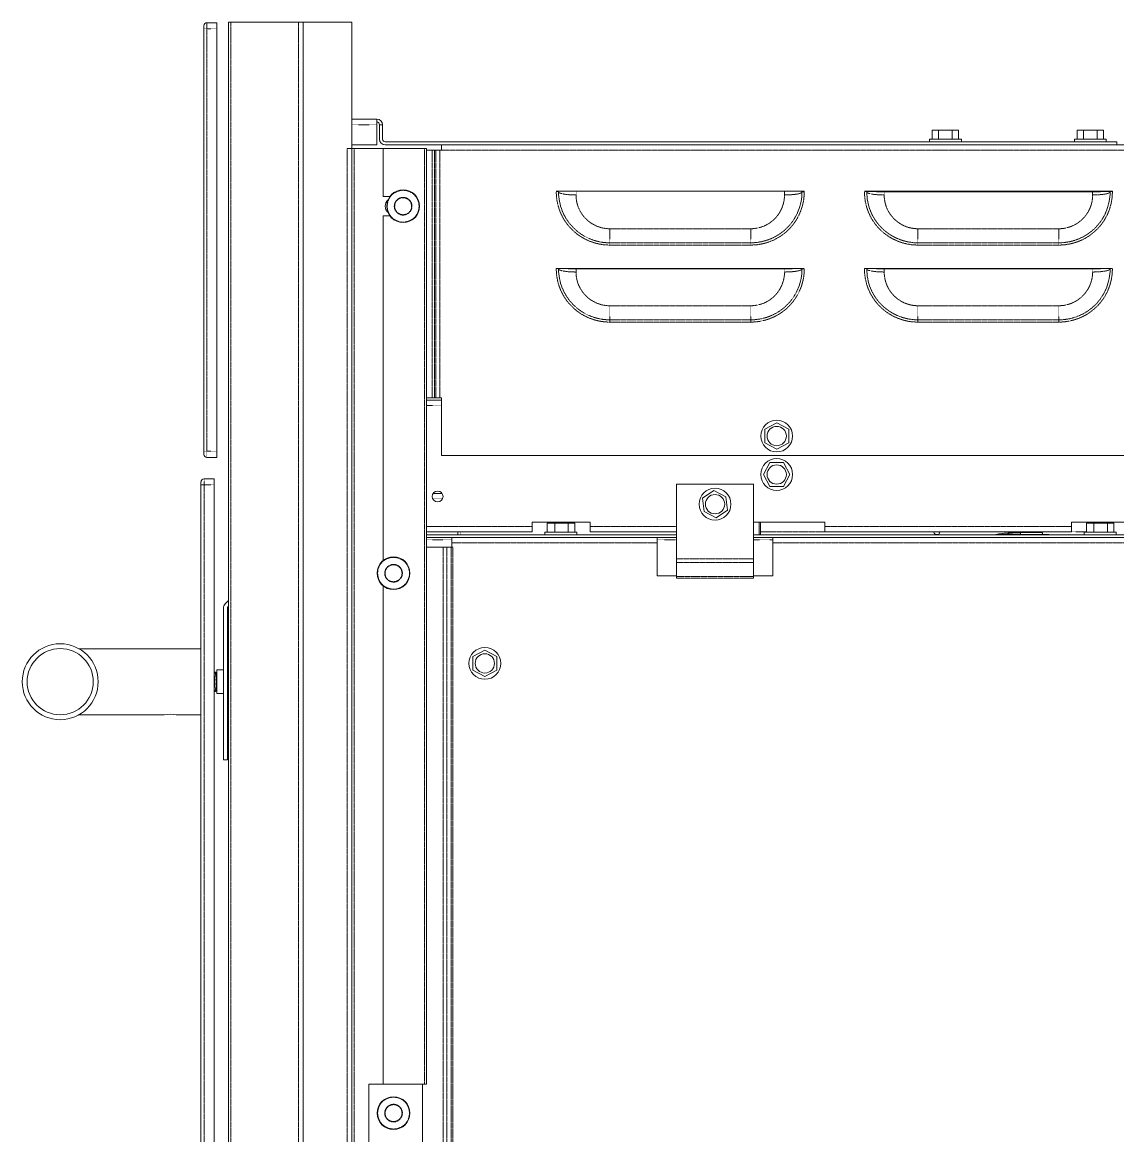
# Model space of a CAD drawing. Header units: millimetres. Extents: x 60499 to 556746, y 248297 to 497145.
# Drawn here: x 300505 to 316269, y 344070 to 360093 of the extents above; entities that cross this region are included whole.
import ezdxf

# ---------------------------------------------------------------- set-up
doc = ezdxf.new("R2010")
doc.units = ezdxf.units.MM
doc.linetypes.add('PHANTOM', pattern=[20, 10, -2, 2, -2, 2, -2])

msp = doc.modelspace()

# ---------------------------------------------------------------- linework, layer by layer
at = {"color": 7, "linetype": 'PHANTOM', "lineweight": 13, "ltscale": 1.54419e-05}
msp.add_line((303161, 360087), (303162, 360087), dxfattribs=at)
at = {"color": 7, "linetype": 'PHANTOM', "lineweight": 13, "ltscale": 0.002}
for p, q in [((303162, 360087), (303162, 359998)), ((303162, 353919), (303162, 353831)), ((303122, 353524), (303122, 353435))]:
    msp.add_line(p, q, dxfattribs=at)
at = {"color": 7, "lineweight": 13, "ltscale": 0.00325}
for p, q in [((303162, 360087), (303306, 360087)), ((303162, 353831), (303306, 353831)), ((303122, 353524), (303266, 353524))]:
    msp.add_line(p, q, dxfattribs=at)
at = {"color": 7, "lineweight": 13, "ltscale": 1.46585e-05}
msp.add_line((303283, 360087), (303284, 360087), dxfattribs=at)
at = {"color": 7, "lineweight": 13, "ltscale": 0.002}
for p, q in [((303306, 360087), (303306, 359998)), ((303306, 353919), (303306, 353831)), ((303266, 353524), (303266, 353435))]:
    msp.add_line(p, q, dxfattribs=at)
at = {"color": 7, "lineweight": 13, "ltscale": 0.000712537}
msp.add_line((303507, 360093), (303475, 360093), dxfattribs=at)
at = {"color": 7, "lineweight": 13, "ltscale": 0.03937}
for p, q in [((303475, 330915), (303475, 360093)), ((304481, 360093), (303507, 360093)), ((304546, 360093), (304546, 327657)), ((305246, 360093), (305246, 358278)), ((303117, 353919), (303117, 359998)), ((303306, 359998), (303306, 353919)), ((316256, 358372), (305729, 358372)), ((316256, 358328), (305729, 358328)), ((316256, 358328), (321369, 358328)), ((305246, 327657), (305246, 358278)), ((306323, 358278), (306323, 344811)), ((311474, 357661), (308475, 357661)), ((316115, 357661), (312702, 357661)), ((315908, 357661), (312909, 357661)), ((315908, 357653), (312909, 357653)), ((305700, 357308), (305700, 352348)), ((311681, 356552), (308268, 356552)), ((311474, 356552), (308475, 356552)), ((311474, 356544), (308475, 356544)), ((316115, 356552), (312702, 356552)), ((315908, 356552), (312909, 356552)), ((315908, 356544), (312909, 356544)), ((306540, 353858), (321402, 353858)), ((303077, 329917), (303077, 353435)), ((303266, 329917), (303266, 353435)), ((311028, 353448), (309919, 353448)), ((309919, 353448), (309919, 352372)), ((311028, 353448), (311028, 352372)), ((311028, 352897), (312054, 352897)), ((307844, 352759), (306323, 352759)), ((309919, 352719), (306323, 352719)), ((309919, 352759), (308676, 352759)), ((321005, 352719), (311028, 352719)), ((315604, 352759), (312054, 352759)), ((306323, 352679), (309919, 352679)), ((311028, 352679), (321005, 352679)), ((305700, 351980), (305700, 344811)), ((303400, 351660), (303400, 349481)), ((303457, 351660), (303457, 349481)), ((303457, 351642), (303457, 349563)), ((303077, 351078), (301318, 351078)), ((302548, 350127), (301318, 350127))]:
    msp.add_line(p, q, dxfattribs=at)
at = {"color": 7, "lineweight": 13, "ltscale": 1.24954e-05}
msp.add_line((303507, 360093), (303506, 360093), dxfattribs=at)
at = {"color": 7, "linetype": 'PHANTOM', "lineweight": 13, "ltscale": 0.03937}
for p, q in [((303507, 360093), (303507, 330883)), ((304481, 360093), (304481, 327657)), ((304549, 360093), (304549, 327657)), ((303162, 353919), (303162, 359998)), ((305180, 327657), (305180, 358278)), ((305280, 358278), (305280, 327657)), ((306292, 344811), (306292, 358278)), ((306402, 354690), (306402, 358251)), ((306435, 354690), (306435, 358251)), ((306455, 354690), (306455, 358251)), ((306514, 354690), (306514, 358251)), ((306540, 358251), (321369, 358251)), ((308960, 357123), (310988, 357123)), ((313395, 357123), (315422, 357123)), ((308960, 356919), (310988, 356919)), ((308960, 356887), (310988, 356887)), ((313395, 356919), (315422, 356919)), ((313395, 356887), (315422, 356887)), ((308960, 356014), (310988, 356014)), ((313395, 356014), (315422, 356014)), ((308960, 355811), (310988, 355811)), ((308960, 355778), (310988, 355778)), ((313395, 355811), (315422, 355811)), ((313395, 355778), (315422, 355778)), ((303122, 329917), (303122, 353435)), ((307844, 352836), (306323, 352836)), ((309919, 352836), (308676, 352836)), ((312054, 352760), (311127, 352760)), ((315604, 352836), (312054, 352836)), ((306561, 352540), (306561, 330876)), ((306617, 352540), (306617, 330876)), ((306678, 330876), (306678, 352540)), ((306688, 352601), (309642, 352601)), ((306703, 330876), (306703, 352540)), ((311305, 352601), (320728, 352601)), ((309919, 352372), (311028, 352372)), ((309919, 352317), (311028, 352317)), ((311028, 352116), (309919, 352116)), ((311028, 352092), (309919, 352092))]:
    msp.add_line(p, q, dxfattribs=at)
at = {"color": 7, "lineweight": 13, "ltscale": 0.001475}
for p, q in [((304481, 360093), (304546, 360093)), ((305246, 358278), (305180, 358278))]:
    msp.add_line(p, q, dxfattribs=at)
at = {"color": 7, "lineweight": 13, "ltscale": 0.000762339}
msp.add_line((304515, 360093), (304481, 360093), dxfattribs=at)
at = {"color": 7, "lineweight": 13, "ltscale": 6.29575e-05}
msp.add_line((304546, 360093), (304549, 360093), dxfattribs=at)
at = {"color": 7, "lineweight": 13, "ltscale": 0.015712}
msp.add_line((305246, 360093), (304549, 360093), dxfattribs=at)
at = {"color": 7, "lineweight": 13, "ltscale": 0.001}
msp.add_line((303117, 360042), (303117, 359998), dxfattribs=at)
at = {"color": 7, "linetype": 'PHANTOM', "lineweight": 13, "ltscale": 0.000999991}
for p, q in [((303162, 359998), (303117, 359998)), ((303162, 353919), (303117, 353919)), ((303077, 353435), (303122, 353435))]:
    msp.add_line(p, q, dxfattribs=at)
at = {"color": 7, "linetype": 'PHANTOM', "lineweight": 13, "ltscale": 0.00325}
for p, q in [((303162, 359998), (303306, 359998)), ((303162, 353919), (303306, 353919)), ((303122, 353435), (303266, 353435))]:
    msp.add_line(p, q, dxfattribs=at)
at = {"color": 7, "lineweight": 13, "ltscale": 0.008155}
for p, q in [((305607, 358701), (305246, 358701)), ((305607, 358328), (305246, 358328))]:
    msp.add_line(p, q, dxfattribs=at)
at = {"color": 7, "linetype": 'PHANTOM', "lineweight": 13, "ltscale": 0.008155}
msp.add_line((305607, 358618), (305246, 358618), dxfattribs=at)
at = {"color": 7, "lineweight": 13, "ltscale": 0.001865}
msp.add_line((305607, 358701), (305607, 358618), dxfattribs=at)
at = {"color": 7, "lineweight": 13, "ltscale": 0.006535}
msp.add_line((305607, 358328), (305607, 358618), dxfattribs=at)
at = {"color": 7, "lineweight": 13, "ltscale": 0.000990019}
msp.add_line((305690, 358618), (305646, 358618), dxfattribs=at)
at = {"color": 7, "lineweight": 13, "ltscale": 0.00467}
for p, q in [((305646, 358411), (305646, 358618)), ((305690, 358411), (305690, 358618))]:
    msp.add_line(p, q, dxfattribs=at)
at = {"color": 7, "lineweight": 13, "ltscale": 0.002048}
for p, q in [((313601, 358542), (313692, 358542)), ((313887, 358542), (313978, 358542)), ((315687, 358542), (315777, 358542)), ((315973, 358542), (316063, 358542))]:
    msp.add_line(p, q, dxfattribs=at)
at = {"color": 7, "lineweight": 13, "ltscale": 0.003}
for p, q in [((313601, 358409), (313601, 358542)), ((313692, 358409), (313692, 358542)), ((313887, 358409), (313887, 358542)), ((313978, 358409), (313978, 358542)), ((315687, 358409), (315687, 358542)), ((315777, 358409), (315777, 358542)), ((315973, 358409), (315973, 358542)), ((316063, 358409), (316063, 358542)), ((308058, 352753), (308058, 352886)), ((308168, 352753), (308168, 352886)), ((308363, 352753), (308363, 352886)), ((308455, 352753), (308455, 352886)), ((315818, 352753), (315818, 352886)), ((315927, 352753), (315927, 352886)), ((316123, 352753), (316123, 352886)), ((316215, 352753), (316215, 352886))]:
    msp.add_line(p, q, dxfattribs=at)
at = {"color": 7, "lineweight": 13, "ltscale": 0.004405}
for p, q in [((313692, 358542), (313887, 358542)), ((315777, 358542), (315973, 358542)), ((311362, 354327), (311189, 354237)), ((311535, 354237), (311362, 354327)), ((311189, 354237), (311189, 354041)), ((311535, 354041), (311535, 354237)), ((311189, 354041), (311362, 353950)), ((311362, 353950), (311535, 354041)), ((311264, 353757), (311173, 353585)), ((311459, 353757), (311264, 353757)), ((311550, 353585), (311459, 353757)), ((311173, 353585), (311264, 353412)), ((311459, 353412), (311550, 353585)), ((310457, 353356), (310295, 353246)), ((310629, 353264), (310457, 353356)), ((311264, 353412), (311459, 353412)), ((310295, 353246), (310318, 353052)), ((310652, 353070), (310629, 353264)), ((310318, 353052), (310490, 352960)), ((310490, 352960), (310652, 353070)), ((308168, 352886), (308363, 352886)), ((315927, 352886), (316123, 352886)), ((307162, 351055), (306989, 350965)), ((306989, 350965), (306989, 350769)), ((307335, 350965), (307162, 351055)), ((307335, 350769), (307335, 350965)), ((306989, 350769), (307162, 350678)), ((307162, 350678), (307335, 350769))]:
    msp.add_line(p, q, dxfattribs=at)
at = {"color": 7, "lineweight": 13, "ltscale": 0.00175}
for p, q in [((306540, 358328), (306540, 358251)), ((307844, 352759), (307844, 352836)), ((308676, 352759), (308676, 352836)), ((312054, 352759), (312054, 352836)), ((315604, 352759), (315604, 352836))]:
    msp.add_line(p, q, dxfattribs=at)
at = {"color": 7, "lineweight": 13, "ltscale": 0.005175}
for p, q in [((313560, 358409), (313790, 358409)), ((314019, 358409), (313790, 358409)), ((315646, 358409), (315875, 358409)), ((316105, 358409), (315875, 358409))]:
    msp.add_line(p, q, dxfattribs=at)
at = {"color": 7, "lineweight": 13, "ltscale": 0.000774954}
for p, q in [((313560, 358375), (313560, 358409)), ((314019, 358375), (314019, 358409)), ((315646, 358375), (315646, 358409)), ((316105, 358375), (316105, 358409)), ((305246, 358278), (305280, 358278))]:
    msp.add_line(p, q, dxfattribs=at)
at = {"color": 7, "lineweight": 13, "ltscale": 0.001516}
for p, q in [((313627, 358375), (313560, 358375)), ((313627, 358372), (313560, 358372)), ((314019, 358375), (313952, 358375)), ((314019, 358372), (313952, 358372)), ((315713, 358375), (315646, 358375)), ((315713, 358372), (315646, 358372)), ((316105, 358375), (316037, 358375)), ((316105, 358372), (316037, 358372))]:
    msp.add_line(p, q, dxfattribs=at)
at = {"color": 7, "lineweight": 13, "ltscale": 6.2537e-05}
for p, q in [((313560, 358375), (313560, 358372)), ((313627, 358375), (313627, 358372)), ((313724, 358375), (313724, 358372)), ((313779, 358375), (313779, 358372)), ((313790, 358375), (313790, 358372)), ((313801, 358375), (313801, 358372)), ((313855, 358375), (313855, 358372)), ((313952, 358375), (313952, 358372)), ((314019, 358375), (314019, 358372)), ((315646, 358375), (315646, 358372)), ((315713, 358375), (315713, 358372)), ((315809, 358375), (315809, 358372)), ((315864, 358375), (315864, 358372)), ((315875, 358375), (315875, 358372)), ((315886, 358375), (315886, 358372)), ((315941, 358375), (315941, 358372)), ((316037, 358375), (316037, 358372)), ((316105, 358375), (316105, 358372))]:
    msp.add_line(p, q, dxfattribs=at)
at = {"color": 7, "lineweight": 13, "ltscale": 0.003659}
for p, q in [((313790, 358375), (313627, 358375)), ((313952, 358375), (313790, 358375)), ((315875, 358375), (315713, 358375)), ((316037, 358375), (315875, 358375))]:
    msp.add_line(p, q, dxfattribs=at)
at = {"color": 7, "lineweight": 13, "ltscale": 0.002173}
for p, q in [((313724, 358372), (313627, 358372)), ((313952, 358372), (313855, 358372)), ((315809, 358372), (315713, 358372)), ((316037, 358372), (315941, 358372))]:
    msp.add_line(p, q, dxfattribs=at)
at = {"color": 7, "lineweight": 13, "ltscale": 0.000247144}
for p, q in [((313790, 358372), (313779, 358372)), ((315875, 358372), (315864, 358372)), ((315886, 358372), (315875, 358372))]:
    msp.add_line(p, q, dxfattribs=at)
at = {"color": 7, "lineweight": 13, "ltscale": 0.000247264}
msp.add_line((313801, 358372), (313790, 358372), dxfattribs=at)
at = {"color": 7, "lineweight": 13, "ltscale": 0.000989959}
msp.add_line((316256, 358328), (316256, 358372), dxfattribs=at)
at = {"color": 7, "lineweight": 13, "ltscale": 0.009475}
msp.add_line((305700, 358278), (305280, 358278), dxfattribs=at)
at = {"color": 7, "lineweight": 13, "ltscale": 0.015625}
msp.add_line((305700, 358278), (305700, 357585), dxfattribs=at)
at = {"color": 7, "lineweight": 13, "ltscale": 0.013337}
for p, q in [((306292, 358278), (305700, 358278)), ((306292, 344811), (305700, 344811))]:
    msp.add_line(p, q, dxfattribs=at)
at = {"color": 7, "lineweight": 13, "ltscale": 0.000712477}
for p, q in [((306292, 358278), (306323, 358278)), ((306292, 344811), (306323, 344811))]:
    msp.add_line(p, q, dxfattribs=at)
at = {"color": 7, "lineweight": 13, "ltscale": 0.000613596}
msp.add_line((306323, 358250), (306323, 358278), dxfattribs=at)
at = {"color": 7, "lineweight": 13, "ltscale": 0.001775}
for p, q in [((306402, 358251), (306323, 358251)), ((306323, 354690), (306402, 354690))]:
    msp.add_line(p, q, dxfattribs=at)
at = {"color": 7, "lineweight": 13, "ltscale": 0.000753087}
for p, q in [((306435, 358251), (306402, 358251)), ((306435, 354690), (306402, 354690))]:
    msp.add_line(p, q, dxfattribs=at)
at = {"color": 7, "lineweight": 13, "ltscale": 0.000439381}
for p, q in [((306455, 358251), (306435, 358251)), ((306435, 354690), (306455, 354690))]:
    msp.add_line(p, q, dxfattribs=at)
at = {"color": 7, "lineweight": 13, "ltscale": 0.001341}
for p, q in [((306455, 358251), (306514, 358251)), ((306455, 354690), (306514, 354690))]:
    msp.add_line(p, q, dxfattribs=at)
at = {"color": 7, "lineweight": 13, "ltscale": 0.000591969}
for p, q in [((306540, 358251), (306514, 358251)), ((306514, 354690), (306540, 354690))]:
    msp.add_line(p, q, dxfattribs=at)
at = {"color": 7, "linetype": 'PHANTOM', "lineweight": 13, "ltscale": 0.000199986}
for p, q in [((308190, 357661), (308190, 357652)), ((311758, 357652), (311758, 357661)), ((312624, 357661), (312624, 357652)), ((316193, 357652), (316193, 357661))]:
    msp.add_line(p, q, dxfattribs=at)
at = {"color": 7, "lineweight": 13, "ltscale": 0.000749963}
for p, q in [((308190, 357661), (308223, 357661)), ((308223, 357661), (308190, 357661)), ((311758, 357661), (311725, 357661)), ((311725, 357661), (311758, 357661)), ((312624, 357661), (312657, 357661)), ((312657, 357661), (312624, 357661)), ((316193, 357661), (316159, 357661)), ((316159, 357661), (316193, 357661)), ((308223, 356552), (308190, 356552)), ((308223, 356552), (308190, 356552)), ((311725, 356552), (311758, 356552)), ((311725, 356552), (311758, 356552)), ((312624, 356552), (312657, 356552)), ((312657, 356552), (312624, 356552)), ((316193, 356552), (316159, 356552)), ((316159, 356552), (316193, 356552))]:
    msp.add_line(p, q, dxfattribs=at)
at = {"color": 7, "linetype": 'PHANTOM', "lineweight": 13, "ltscale": 0.000749963}
for p, q in [((308190, 357652), (308223, 357652)), ((311758, 357652), (311725, 357652)), ((312624, 357652), (312657, 357652)), ((316193, 357652), (316159, 357652)), ((308190, 356543), (308223, 356543)), ((311758, 356543), (311725, 356543)), ((312624, 356543), (312657, 356543)), ((316193, 356543), (316159, 356543))]:
    msp.add_line(p, q, dxfattribs=at)
at = {"color": 7, "lineweight": 13, "ltscale": 0.000199986}
for p, q in [((308223, 357661), (308223, 357652)), ((311725, 357652), (311725, 357661)), ((312657, 357661), (312657, 357652)), ((316159, 357652), (316159, 357661))]:
    msp.add_line(p, q, dxfattribs=at)
at = {"color": 7, "lineweight": 13, "ltscale": 0.005675}
for p, q in [((308223, 357661), (308475, 357661)), ((311474, 357661), (311725, 357661))]:
    msp.add_line(p, q, dxfattribs=at)
at = {"color": 7, "linetype": 'PHANTOM', "lineweight": 13, "ltscale": 0.001185}
for p, q in [((308475, 357661), (308475, 357608)), ((311474, 357608), (311474, 357661))]:
    msp.add_line(p, q, dxfattribs=at)
at = {"color": 7, "lineweight": 13, "ltscale": 0.000999991}
for p, q in [((312702, 357661), (312657, 357661)), ((316115, 357661), (316159, 357661)), ((308268, 356552), (308223, 356552)), ((311681, 356552), (311725, 356552)), ((312702, 356552), (312657, 356552)), ((316115, 356552), (316159, 356552)), ((303117, 353919), (303117, 353875)), ((303077, 353479), (303077, 353435))]:
    msp.add_line(p, q, dxfattribs=at)
at = {"color": 7, "lineweight": 13, "ltscale": 0.004675}
for p, q in [((312909, 357661), (312702, 357661)), ((315908, 357661), (316115, 357661)), ((308475, 356552), (308268, 356552)), ((311474, 356552), (311681, 356552)), ((312909, 356552), (312702, 356552)), ((315908, 356552), (316115, 356552))]:
    msp.add_line(p, q, dxfattribs=at)
at = {"color": 7, "linetype": 'PHANTOM', "lineweight": 13, "ltscale": 0.000173614}
for p, q in [((312909, 357661), (312909, 357653)), ((315908, 357661), (315908, 357653))]:
    msp.add_line(p, q, dxfattribs=at)
at = {"color": 7, "linetype": 'PHANTOM', "lineweight": 13, "ltscale": 0.001012}
for p, q in [((312909, 357653), (312909, 357608)), ((315908, 357608), (315908, 357653)), ((308475, 356544), (308475, 356500)), ((311474, 356500), (311474, 356544)), ((312909, 356544), (312909, 356500)), ((315908, 356500), (315908, 356544))]:
    msp.add_line(p, q, dxfattribs=at)
at = {"color": 7, "lineweight": 13, "ltscale": 0.002154}
for p, q in [((305796, 357585), (305700, 357585)), ((305796, 357308), (305700, 357308))]:
    msp.add_line(p, q, dxfattribs=at)
at = {"color": 7, "linetype": 'PHANTOM', "lineweight": 13, "ltscale": 0.004587}
for p, q in [((308960, 356919), (308960, 357123)), ((310988, 356919), (310988, 357123)), ((313395, 356919), (313395, 357123)), ((315422, 356919), (315422, 357123)), ((308960, 355811), (308960, 356014)), ((310988, 355811), (310988, 356014)), ((313395, 355811), (313395, 356014)), ((315422, 355811), (315422, 356014))]:
    msp.add_line(p, q, dxfattribs=at)
at = {"color": 7, "linetype": 'PHANTOM', "lineweight": 13, "ltscale": 0.000736507}
for p, q in [((308960, 356887), (308960, 356919)), ((310988, 356887), (310988, 356919)), ((313395, 356887), (313395, 356919)), ((315422, 356887), (315422, 356919))]:
    msp.add_line(p, q, dxfattribs=at)
at = {"color": 7, "linetype": 'PHANTOM', "lineweight": 13, "ltscale": 0.000200046}
for p, q in [((308190, 356552), (308190, 356543)), ((311758, 356543), (311758, 356552)), ((312624, 356552), (312624, 356543)), ((316193, 356543), (316193, 356552))]:
    msp.add_line(p, q, dxfattribs=at)
at = {"color": 7, "lineweight": 13, "ltscale": 0.000200046}
for p, q in [((308223, 356552), (308223, 356543)), ((311725, 356543), (311725, 356552)), ((312657, 356552), (312657, 356543)), ((316159, 356543), (316159, 356552))]:
    msp.add_line(p, q, dxfattribs=at)
at = {"color": 7, "linetype": 'PHANTOM', "lineweight": 13, "ltscale": 0.000173674}
for p, q in [((308475, 356552), (308475, 356544)), ((311474, 356552), (311474, 356544)), ((312909, 356552), (312909, 356544)), ((315908, 356552), (315908, 356544))]:
    msp.add_line(p, q, dxfattribs=at)
at = {"color": 7, "linetype": 'PHANTOM', "lineweight": 13, "ltscale": 0.000736567}
for p, q in [((308960, 355778), (308960, 355811)), ((310988, 355778), (310988, 355811)), ((313395, 355778), (313395, 355811)), ((315422, 355778), (315422, 355811))]:
    msp.add_line(p, q, dxfattribs=at)
at = {"color": 7, "lineweight": 13, "ltscale": 0.000800005}
msp.add_line((306323, 354654), (306323, 354690), dxfattribs=at)
at = {"color": 7, "lineweight": 13, "ltscale": 0.0049}
msp.add_line((306540, 354654), (306323, 354654), dxfattribs=at)
at = {"color": 7, "lineweight": 13, "ltscale": 0.01875}
for p, q in [((306540, 353858), (306540, 354690)), ((307844, 352897), (308676, 352897)), ((315604, 352897), (316435, 352897)), ((305492, 344811), (305492, 343979)), ((306263, 343979), (306263, 344811))]:
    msp.add_line(p, q, dxfattribs=at)
at = {"color": 7, "linetype": 'PHANTOM', "lineweight": 13, "ltscale": 0.0049}
msp.add_line((306540, 354577), (306323, 354577), dxfattribs=at)
at = {"color": 7, "linetype": 'PHANTOM', "lineweight": 13, "ltscale": 1.55009e-05}
msp.add_line((303122, 353524), (303121, 353524), dxfattribs=at)
at = {"color": 7, "lineweight": 13, "ltscale": 1.46582e-05}
msp.add_line((303243, 353524), (303244, 353524), dxfattribs=at)
at = {"color": 7, "linetype": 'PHANTOM', "lineweight": 13, "ltscale": 0.003138}
msp.add_line((306551, 353234), (306412, 353234), dxfattribs=at)
at = {"color": 7, "lineweight": 13, "ltscale": 0.002836}
msp.add_line((306419, 353314), (306545, 353314), dxfattribs=at)
at = {"color": 7, "lineweight": 13, "ltscale": 0.001375}
for p, q in [((307844, 352836), (307844, 352897)), ((308676, 352897), (308676, 352836)), ((312054, 352836), (312054, 352897)), ((315604, 352836), (315604, 352897))]:
    msp.add_line(p, q, dxfattribs=at)
at = {"color": 7, "lineweight": 13, "ltscale": 0.002472}
for p, q in [((308058, 352886), (308168, 352886)), ((315818, 352886), (315927, 352886))]:
    msp.add_line(p, q, dxfattribs=at)
at = {"color": 7, "lineweight": 13, "ltscale": 0.002079}
for p, q in [((308363, 352886), (308455, 352886)), ((316123, 352886), (316215, 352886))]:
    msp.add_line(p, q, dxfattribs=at)
at = {"color": 7, "lineweight": 13, "ltscale": 0.004025}
for p, q in [((311108, 352719), (311108, 352897)), ((311127, 352897), (311127, 352719))]:
    msp.add_line(p, q, dxfattribs=at)
at = {"color": 7, "lineweight": 13, "ltscale": 0.000249968}
for p, q in [((315988, 352897), (315988, 352886)), ((316007, 352897), (316007, 352886))]:
    msp.add_line(p, q, dxfattribs=at)
at = {"color": 7, "lineweight": 13, "ltscale": 0.000900028}
for p, q in [((306323, 352719), (306323, 352759)), ((306772, 352759), (306772, 352719))]:
    msp.add_line(p, q, dxfattribs=at)
at = {"color": 7, "linetype": 'PHANTOM', "lineweight": 13, "ltscale": 0.000900028}
msp.add_line((306814, 352719), (306814, 352759), dxfattribs=at)
at = {"color": 7, "lineweight": 13, "ltscale": 0.009738}
msp.add_line((308459, 352753), (308027, 352753), dxfattribs=at)
at = {"color": 7, "lineweight": 13, "ltscale": 0.000775014}
for p, q in [((308027, 352719), (308027, 352753)), ((308486, 352719), (308486, 352753)), ((315787, 352719), (315787, 352753)), ((316246, 352719), (316246, 352753))]:
    msp.add_line(p, q, dxfattribs=at)
at = {"color": 7, "lineweight": 13, "ltscale": 0.000221913}
for p, q in [((308037, 352719), (308027, 352719)), ((315797, 352719), (315787, 352719))]:
    msp.add_line(p, q, dxfattribs=at)
at = {"color": 7, "lineweight": 13, "ltscale": 0.002511}
for p, q in [((308148, 352719), (308037, 352719)), ((315908, 352719), (315797, 352719))]:
    msp.add_line(p, q, dxfattribs=at)
at = {"color": 7, "lineweight": 13, "ltscale": 0.003941}
for p, q in [((308323, 352719), (308148, 352719)), ((316083, 352719), (315908, 352719))]:
    msp.add_line(p, q, dxfattribs=at)
at = {"color": 7, "lineweight": 13, "ltscale": 0.003063}
for p, q in [((308459, 352719), (308323, 352719)), ((316219, 352719), (316083, 352719))]:
    msp.add_line(p, q, dxfattribs=at)
at = {"color": 7, "lineweight": 13, "ltscale": 0.000612514}
for p, q in [((308459, 352753), (308486, 352753)), ((308486, 352719), (308459, 352719))]:
    msp.add_line(p, q, dxfattribs=at)
at = {"color": 7, "lineweight": 13, "ltscale": 0.000138261}
for p, q in [((313623, 352759), (313625, 352753)), ((313712, 352759), (313711, 352753))]:
    msp.add_line(p, q, dxfattribs=at)
at = {"color": 7, "linetype": 'PHANTOM', "lineweight": 13, "ltscale": 0.000965869}
for p, q in [((313625, 352753), (313668, 352753)), ((313668, 352753), (313711, 352753))]:
    msp.add_line(p, q, dxfattribs=at)
at = {"color": 7, "lineweight": 13, "ltscale": 0.000187551}
for p, q in [((313668, 352721), (313659, 352721)), ((313676, 352721), (313668, 352721))]:
    msp.add_line(p, q, dxfattribs=at)
at = {"color": 7, "lineweight": 13, "ltscale": 0.000296285}
msp.add_line((314535, 352723), (314522, 352723), dxfattribs=at)
at = {"color": 7, "lineweight": 13, "ltscale": 0.001142}
msp.add_line((314610, 352732), (314559, 352732), dxfattribs=at)
at = {"color": 7, "lineweight": 13, "ltscale": 0.006145}
msp.add_line((314848, 352723), (314576, 352723), dxfattribs=at)
at = {"color": 7, "linetype": 'PHANTOM', "lineweight": 13, "ltscale": 0.001905}
msp.add_line((314690, 352723), (314606, 352723), dxfattribs=at)
at = {"color": 7, "lineweight": 13, "ltscale": 0.001379}
msp.add_line((314694, 352741), (314633, 352741), dxfattribs=at)
at = {"color": 7, "linetype": 'PHANTOM', "lineweight": 13, "ltscale": 0.004021}
msp.add_line((314690, 352732), (314869, 352732), dxfattribs=at)
at = {"color": 7, "lineweight": 13, "ltscale": 0.000196862}
for p, q in [((314690, 352732), (314690, 352723)), ((314869, 352723), (314869, 352732)), ((315186, 352723), (315186, 352732))]:
    msp.add_line(p, q, dxfattribs=at)
at = {"color": 7, "lineweight": 13, "ltscale": 0.00371}
msp.add_line((314715, 352749), (314880, 352749), dxfattribs=at)
at = {"color": 7, "lineweight": 13, "ltscale": 0.002815}
for p, q in [((314973, 352723), (314848, 352723)), ((315266, 352723), (315141, 352723))]:
    msp.add_line(p, q, dxfattribs=at)
at = {"color": 7, "lineweight": 13, "ltscale": 0.006642}
msp.add_line((314880, 352749), (315175, 352749), dxfattribs=at)
at = {"color": 7, "lineweight": 13, "ltscale": 0.000343143}
msp.add_line((314973, 352723), (314988, 352723), dxfattribs=at)
at = {"color": 7, "lineweight": 13, "ltscale": 0.000350472}
msp.add_line((315004, 352723), (314988, 352723), dxfattribs=at)
at = {"color": 7, "lineweight": 13, "ltscale": 0.000523696}
msp.add_line((315004, 352723), (315027, 352723), dxfattribs=at)
at = {"color": 7, "lineweight": 13, "ltscale": 0.000499335}
msp.add_line((315032, 352749), (315010, 352749), dxfattribs=at)
at = {"color": 7, "lineweight": 13, "ltscale": 0.00052754}
msp.add_line((315027, 352723), (315051, 352723), dxfattribs=at)
at = {"color": 7, "lineweight": 13, "ltscale": 1.2976e-05}
msp.add_line((315033, 352749), (315032, 352749), dxfattribs=at)
at = {"color": 7, "lineweight": 13, "ltscale": 0.001256}
msp.add_line((315106, 352723), (315051, 352723), dxfattribs=at)
at = {"color": 7, "lineweight": 13, "ltscale": 0.0007955}
msp.add_line((315106, 352723), (315141, 352723), dxfattribs=at)
at = {"color": 7, "linetype": 'PHANTOM', "lineweight": 13, "ltscale": 0.004822}
msp.add_line((315818, 352760), (315604, 352760), dxfattribs=at)
at = {"color": 7, "lineweight": 13, "ltscale": 0.009737}
msp.add_line((316219, 352753), (315787, 352753), dxfattribs=at)
at = {"color": 7, "lineweight": 13, "ltscale": 0.000612634}
for p, q in [((316219, 352753), (316246, 352753)), ((316246, 352719), (316219, 352719))]:
    msp.add_line(p, q, dxfattribs=at)
at = {"color": 7, "linetype": 'PHANTOM', "lineweight": 13, "ltscale": 0.008238}
msp.add_line((306323, 352645), (306688, 352645), dxfattribs=at)
at = {"color": 7, "lineweight": 13, "ltscale": 0.005367}
msp.add_line((306323, 352540), (306561, 352540), dxfattribs=at)
at = {"color": 7, "lineweight": 13, "ltscale": 0.001248}
for p, q in [((306561, 352540), (306617, 352540)), ((309919, 352317), (309919, 352372)), ((311028, 352317), (311028, 352372))]:
    msp.add_line(p, q, dxfattribs=at)
at = {"color": 7, "lineweight": 13, "ltscale": 0.001395}
msp.add_line((306617, 352540), (306678, 352540), dxfattribs=at)
at = {"color": 7, "lineweight": 13, "ltscale": 0.000548115}
msp.add_line((306703, 352540), (306678, 352540), dxfattribs=at)
at = {"color": 7, "lineweight": 13, "ltscale": 0.001765}
for p, q in [((306688, 352601), (306688, 352679)), ((309642, 352601), (309642, 352679)), ((311305, 352679), (311305, 352601))]:
    msp.add_line(p, q, dxfattribs=at)
at = {"color": 7, "lineweight": 13, "ltscale": 0.00136}
msp.add_line((306688, 352540), (306688, 352601), dxfattribs=at)
at = {"color": 7, "lineweight": 13, "ltscale": 0.000321035}
msp.add_line((306703, 352540), (306688, 352540), dxfattribs=at)
at = {"color": 7, "linetype": 'PHANTOM', "lineweight": 13, "ltscale": 0.00625}
for p, q in [((309642, 352645), (309919, 352645)), ((311028, 352645), (311305, 352645))]:
    msp.add_line(p, q, dxfattribs=at)
at = {"color": 7, "lineweight": 13, "ltscale": 0.010735}
for p, q in [((309642, 352601), (309642, 352125)), ((311305, 352125), (311305, 352601))]:
    msp.add_line(p, q, dxfattribs=at)
at = {"color": 7, "lineweight": 13, "ltscale": 0.004516}
for p, q in [((309919, 352317), (309919, 352116)), ((311028, 352317), (311028, 352116))]:
    msp.add_line(p, q, dxfattribs=at)
at = {"color": 7, "lineweight": 13, "ltscale": 0.00625}
for p, q in [((309642, 352125), (309919, 352125)), ((311028, 352125), (311305, 352125))]:
    msp.add_line(p, q, dxfattribs=at)
at = {"color": 7, "lineweight": 13, "ltscale": 0.000548055}
for p, q in [((309919, 352116), (309919, 352092)), ((311028, 352116), (311028, 352092))]:
    msp.add_line(p, q, dxfattribs=at)
at = {"color": 7, "lineweight": 13, "ltscale": 0.0007311}
msp.add_line((311028, 352125), (311028, 352092), dxfattribs=at)
at = {"color": 7, "lineweight": 13, "ltscale": 0.001551}
msp.add_line((303427, 351725), (303475, 351773), dxfattribs=at)
at = {"color": 7, "lineweight": 13, "ltscale": 0.000411447}
for p, q in [((303475, 351642), (303457, 351642)), ((303475, 349563), (303457, 349563))]:
    msp.add_line(p, q, dxfattribs=at)
at = {"color": 7, "lineweight": 13, "ltscale": 0.000260904}
msp.add_line((303475, 351692), (303467, 351684), dxfattribs=at)
at = {"color": 7, "lineweight": 13, "ltscale": 0.002095}
for p, q in [((303400, 350773), (303307, 350773)), ((303400, 350433), (303307, 350433))]:
    msp.add_line(p, q, dxfattribs=at)
at = {"color": 7, "lineweight": 13, "ltscale": 0.007675}
msp.add_line((303307, 350773), (303307, 350433), dxfattribs=at)
at = {"color": 7, "lineweight": 13, "ltscale": 0.000371618}
for p, q in [((303282, 350741), (303266, 350741)), ((303282, 350464), (303266, 350464))]:
    msp.add_line(p, q, dxfattribs=at)
at = {"color": 7, "lineweight": 13, "ltscale": 1.9292e-05}
msp.add_line((303293, 350731), (303293, 350732), dxfattribs=at)
at = {"color": 7, "lineweight": 13, "ltscale": 0.000480426}
msp.add_line((303303, 350713), (303293, 350732), dxfattribs=at)
at = {"color": 7, "lineweight": 13, "ltscale": 0.000177338}
for p, q in [((303299, 350720), (303307, 350720)), ((303299, 350485), (303307, 350485))]:
    msp.add_line(p, q, dxfattribs=at)
at = {"color": 7, "lineweight": 13, "ltscale": 0.000120986}
for p, q in [((303304, 350720), (303307, 350725)), ((303304, 350485), (303307, 350480))]:
    msp.add_line(p, q, dxfattribs=at)
at = {"color": 7, "lineweight": 13, "ltscale": 0.000480479}
msp.add_line((303303, 350492), (303293, 350474), dxfattribs=at)
at = {"color": 7, "lineweight": 13, "ltscale": 2.02855e-05}
msp.add_line((303293, 350474), (303293, 350474), dxfattribs=at)
at = {"color": 7, "lineweight": 13, "ltscale": 0.008028}
msp.add_line((303077, 350127), (302722, 350127), dxfattribs=at)
at = {"color": 7, "lineweight": 13, "ltscale": 0.00129}
msp.add_line((303457, 349481), (303400, 349481), dxfattribs=at)
at = {"color": 7, "lineweight": 13, "ltscale": 0.0047}
msp.add_line((305700, 344811), (305492, 344811), dxfattribs=at)
at = {"color": 7, "lineweight": 13, "ltscale": 0.03937}
for points in [[(312909, 357653), (312797, 357654), (312704, 357656), (312666, 357659), (312660, 357660), (312658, 357660), (312658, 357660), (312658, 357661), (312657, 357661)], [(315908, 357653), (316020, 357654), (316113, 357656), (316151, 357659), (316157, 357660), (316159, 357660), (316159, 357660), (316159, 357661), (316159, 357661)], [(308475, 356544), (308362, 356545), (308269, 356548), (308231, 356550), (308225, 356551), (308224, 356552), (308223, 356552), (308223, 356552), (308223, 356552)], [(311474, 356544), (311586, 356545), (311679, 356548), (311717, 356550), (311723, 356551), (311725, 356552), (311725, 356552), (311725, 356552), (311725, 356552)], [(312909, 356544), (312797, 356545), (312704, 356548), (312666, 356550), (312660, 356551), (312658, 356552), (312658, 356552), (312658, 356552), (312657, 356552)], [(315908, 356544), (316020, 356545), (316113, 356548), (316151, 356550), (316157, 356551), (316159, 356552), (316159, 356552), (316159, 356552), (316159, 356552)], [(303266, 350741), (303268, 350741), (303271, 350739), (303275, 350734), (303280, 350726), (303286, 350708), (303291, 350684), (303296, 350646), (303298, 350603)], [(303298, 350603), (303296, 350559), (303294, 350539), (303288, 350503), (303279, 350478), (303275, 350470), (303270, 350466), (303266, 350464)], [(303293, 350732), (303288, 350739), (303286, 350740), (303282, 350741)], [(303307, 350672), (303302, 350701), (303297, 350723), (303293, 350731)], [(303282, 350464), (303286, 350465), (303290, 350468), (303293, 350474)], [(303293, 350474), (303298, 350487), (303302, 350504)]]:
    msp.add_lwpolyline(points, dxfattribs=at)
at = {"color": 7, "linetype": 'PHANTOM', "lineweight": 13, "ltscale": 0.03937}
for points in [[(308960, 356887), (308945, 356887), (308875, 356891), (308806, 356902), (308738, 356919), (308671, 356942), (308607, 356971), (308546, 357006), (308488, 357046), (308434, 357091), (308387, 357139), (308344, 357191), (308306, 357246), (308273, 357304), (308245, 357366)], [(308960, 356919), (308917, 356920), (308850, 356927), (308784, 356940), (308719, 356959), (308657, 356984), (308597, 357014), (308539, 357050), (308486, 357090), (308436, 357136), (308396, 357179), (308360, 357225), (308328, 357273), (308300, 357325), (308276, 357378)], [(311672, 357378), (311647, 357321), (311616, 357267), (311581, 357215), (311542, 357167), (311499, 357122), (311452, 357081), (311402, 357045), (311342, 357008), (311279, 356978), (311213, 356954), (311146, 356936), (311077, 356925), (311034, 356921), (310988, 356919)], [(311703, 357366), (311683, 357320), (311661, 357277), (311635, 357235), (311594, 357177), (311547, 357124), (311496, 357075), (311441, 357031), (311381, 356993), (311319, 356960), (311258, 356935), (311195, 356914), (311130, 356900), (311065, 356890), (310999, 356887), (310988, 356887)], [(313395, 356887), (313379, 356887), (313309, 356891), (313240, 356902), (313172, 356919), (313105, 356942), (313041, 356971), (312980, 357006), (312922, 357046), (312868, 357091), (312821, 357139), (312778, 357191), (312740, 357246), (312707, 357304), (312679, 357366)], [(313395, 356919), (313351, 356920), (313284, 356927), (313218, 356940), (313154, 356959), (313091, 356984), (313031, 357014), (312974, 357050), (312920, 357090), (312870, 357136), (312830, 357179), (312795, 357225), (312762, 357273), (312734, 357325), (312710, 357378)], [(316107, 357378), (316081, 357321), (316050, 357267), (316015, 357215), (315976, 357167), (315933, 357122), (315886, 357081), (315836, 357045), (315776, 357008), (315713, 356978), (315648, 356954), (315580, 356936), (315511, 356925), (315468, 356921), (315422, 356919)], [(316137, 357366), (316118, 357320), (316095, 357277), (316070, 357235), (316028, 357177), (315982, 357124), (315930, 357075), (315875, 357031), (315816, 356993), (315753, 356960), (315692, 356935), (315629, 356914), (315564, 356900), (315499, 356890), (315433, 356887), (315422, 356887)], [(308960, 355778), (308945, 355778), (308875, 355783), (308806, 355793), (308738, 355810), (308671, 355833), (308607, 355862), (308546, 355897), (308488, 355937), (308434, 355983), (308387, 356030), (308344, 356082), (308306, 356137), (308273, 356196), (308245, 356257)], [(308960, 355811), (308917, 355812), (308850, 355819), (308784, 355832), (308719, 355851), (308657, 355875), (308597, 355905), (308539, 355941), (308486, 355982), (308436, 356027), (308396, 356070), (308360, 356116), (308328, 356165), (308300, 356216), (308276, 356269)], [(311672, 356269), (311647, 356212), (311616, 356158), (311581, 356107), (311542, 356058), (311499, 356014), (311452, 355973), (311402, 355936), (311342, 355900), (311279, 355870), (311213, 355845), (311146, 355828), (311077, 355816), (311034, 355812), (310988, 355811)], [(311703, 356257), (311683, 356212), (311661, 356168), (311635, 356126), (311594, 356069), (311547, 356015), (311496, 355967), (311441, 355923), (311381, 355884), (311319, 355852), (311258, 355826), (311195, 355806), (311130, 355791), (311065, 355782), (310999, 355778), (310988, 355778)], [(313395, 355778), (313379, 355778), (313309, 355783), (313240, 355793), (313172, 355810), (313105, 355833), (313041, 355862), (312980, 355897), (312922, 355937), (312868, 355983), (312821, 356030), (312778, 356082), (312740, 356137), (312707, 356196), (312679, 356257)], [(313395, 355811), (313351, 355812), (313284, 355819), (313218, 355832), (313154, 355851), (313091, 355875), (313031, 355905), (312974, 355941), (312920, 355982), (312870, 356027), (312830, 356070), (312795, 356116), (312762, 356165), (312734, 356216), (312710, 356269)], [(316107, 356269), (316081, 356212), (316050, 356158), (316015, 356107), (315976, 356058), (315933, 356014), (315886, 355973), (315836, 355936), (315776, 355900), (315713, 355870), (315648, 355845), (315580, 355828), (315511, 355816), (315468, 355812), (315422, 355811)], [(316137, 356257), (316118, 356212), (316095, 356168), (316070, 356126), (316028, 356069), (315982, 356015), (315930, 355967), (315875, 355923), (315816, 355884), (315753, 355852), (315692, 355826), (315629, 355806), (315564, 355791), (315499, 355782), (315433, 355778), (315422, 355778)]]:
    msp.add_lwpolyline(points, dxfattribs=at)
at = {"color": 7, "lineweight": 13, "ltscale": 0.03937}
for centre, radius in [((305986, 357446), 236), ((311362, 354139), 229), ((311362, 354139), 139), ((311362, 353585), 229), ((311362, 353585), 139), ((306482, 353269), 77.6), ((310474, 353158), 229), ((310474, 353158), 139), ((305848, 352164), 236), ((301051, 350603), 546), ((301051, 350603), 546), ((307162, 350867), 229), ((301051, 350603), 476), ((307162, 350867), 139), ((305848, 344395), 236)]:
    msp.add_circle(centre, radius, dxfattribs=at)
at = {"color": 7, "linetype": 'PHANTOM', "lineweight": 13, "ltscale": 0.03937}
for centre, radius in [((305986, 357446), 229), ((305986, 357446), 127), ((305986, 357446), 122), ((305848, 352164), 229), ((305848, 352164), 127), ((305848, 352164), 122), ((305848, 344395), 229), ((305848, 344395), 127), ((305848, 344395), 122)]:
    msp.add_circle(centre, radius, dxfattribs=at)
at = {"color": 7, "lineweight": 13, "ltscale": 0.03937}
for centre, radius, start, end in [((303162, 360042), 44.3, 90, 180), ((305607, 358618), 82.7, 0, 90), ((305607, 358618), 38.8, 0, 90), ((305729, 358411), 82.7, 180, 270), ((305729, 358411), 38.8, 180, 270), ((308960, 357652), 737, 179.9999, 201.8221), ((310988, 357652), 737, 338.1765, 0.0001), ((313395, 357652), 737, 179.9999, 201.8221), ((315422, 357652), 737, 338.1765, 0.0001), ((305848, 357446), 121, 130.3696, 229.6303), ((308960, 356543), 737, 179.9999, 201.8221), ((310988, 356543), 737, 338.1765, 0.0001), ((313395, 356543), 737, 179.9999, 201.8221), ((315422, 356543), 737, 338.1765, 0.0001), ((303162, 353875), 44.3, 180, 270), ((303122, 353479), 44.3, 90, 180), ((313668, 352764), 44.3, 195, 259.1931), ((313668, 352764), 44.3, 280.8069, 345), ((314522, 352692), 30.9, 89.0764, 121.3006), ((314576, 352695), 28.3, 90.1881, 122.8835), ((315266, 352703), 20.8, 51.3443, 89.8007), ((303491, 351660), 91.6, 135, 180), ((303491, 351660), 34.4, 135, 180), ((302961, 350571), 348, 348.9167, 353.737), ((302635, 349659), 476, 79.512, 100.488), ((302635, 349659), 476, 79.512, 100.488)]:
    msp.add_arc(centre, radius, start, end, dxfattribs=at)
at = {"color": 7, "linetype": 'PHANTOM', "lineweight": 13, "ltscale": 0.03937}
for centre, radius, start, end in [((308960, 357652), 770, 179.9999, 201.8221), ((310988, 357652), 770, 338.1764, 0.0001), ((313395, 357652), 770, 179.9999, 201.8221), ((315422, 357652), 770, 338.1764, 0.0001), ((308960, 357608), 486, 179.9991, 269.9991), ((310988, 357608), 486, 270.0012, 0.0006), ((313395, 357608), 486, 179.9991, 269.9991), ((315422, 357608), 486, 270.0012, 0.0006), ((308960, 356543), 770, 179.9999, 201.8221), ((310988, 356543), 770, 338.1764, 0.0001), ((313395, 356543), 770, 179.9999, 201.8221), ((315422, 356543), 770, 338.1764, 0.0001), ((308960, 356500), 486, 179.9991, 269.9991), ((310988, 356500), 486, 270.0012, 0.0006), ((313395, 356500), 486, 179.9991, 269.9991), ((315422, 356500), 486, 270.0012, 0.0006), ((314849, 352716), 7.55, 92.2094, 156.8107), ((314848, 352709), 14.4, 43.0762, 88.6181)]:
    msp.add_arc(centre, radius, start, end, dxfattribs=at)
for centre, major_axis, ratio, start_param, end_param in [((308475, 357652), (-252, 0), 0.173648, 0, 1.570796), ((311474, 357652), (252, 0), 0.173648, 4.712389, 6.283185), ((312909, 357652), (-252, 0), 0.173648, 0, 1.570796), ((315908, 357652), (252, 0), 0.173648, 4.712389, 6.283185), ((308475, 356543), (-252, 0), 0.173648, 0, 1.570796), ((311474, 356543), (252, 0), 0.173648, 4.712389, 6.283185), ((312909, 356543), (-252, 0), 0.173648, 0, 1.570796), ((315908, 356543), (252, 0), 0.173648, 4.712389, 6.283185), ((314576, 352706), (0, 17.5), 0.642737, 6.283185, 7.019505), ((314973, 352701), (0, 21.8), 0.766087, 5.627586, 6.283185), ((314988, 352701), (0, 21.8), 0.998512, 5.626386, 6.283185), ((315106, 352701), (0, 21.8), 0.227227, 5.626872, 6.283185), ((315141, 352701), (0, 21.8), 0.766087, 5.627575, 6.283185), ((315266, 352701), (0, 21.8), 0.766087, 5.627567, 6.283185)]:
    msp.add_ellipse(centre, major_axis=major_axis, ratio=ratio, start_param=start_param, end_param=end_param, dxfattribs=at)
at = {"color": 7, "lineweight": 13, "ltscale": 0.03937}
for centre, major_axis, ratio, start_param, end_param in [((314559, 352715), (-27.2, 0), 0.640696, 4.712389, 6.040588), ((314633, 352723), (-26.7, 0), 0.654648, 4.712389, 6.283185), ((314715, 352732), (25, 0), 0.69818, 1.570796, 3.141593), ((314880, 352732), (0, -17.5), 0.642737, 3.141593, 4.712389), ((315175, 352732), (0, -17.5), 0.642737, 1.570796, 3.141593), ((303253, 350603), (0, -118), 0.196116, 0.59093, 2.550663), ((303295, 350603), (0, -118), 0.196116, 2.594927, 2.787775), ((303295, 350603), (0, -118), 0.196116, 0.353818, 0.546666)]:
    msp.add_ellipse(centre, major_axis=major_axis, ratio=ratio, start_param=start_param, end_param=end_param, dxfattribs=at)

doc.saveas('drawing.dxf')
